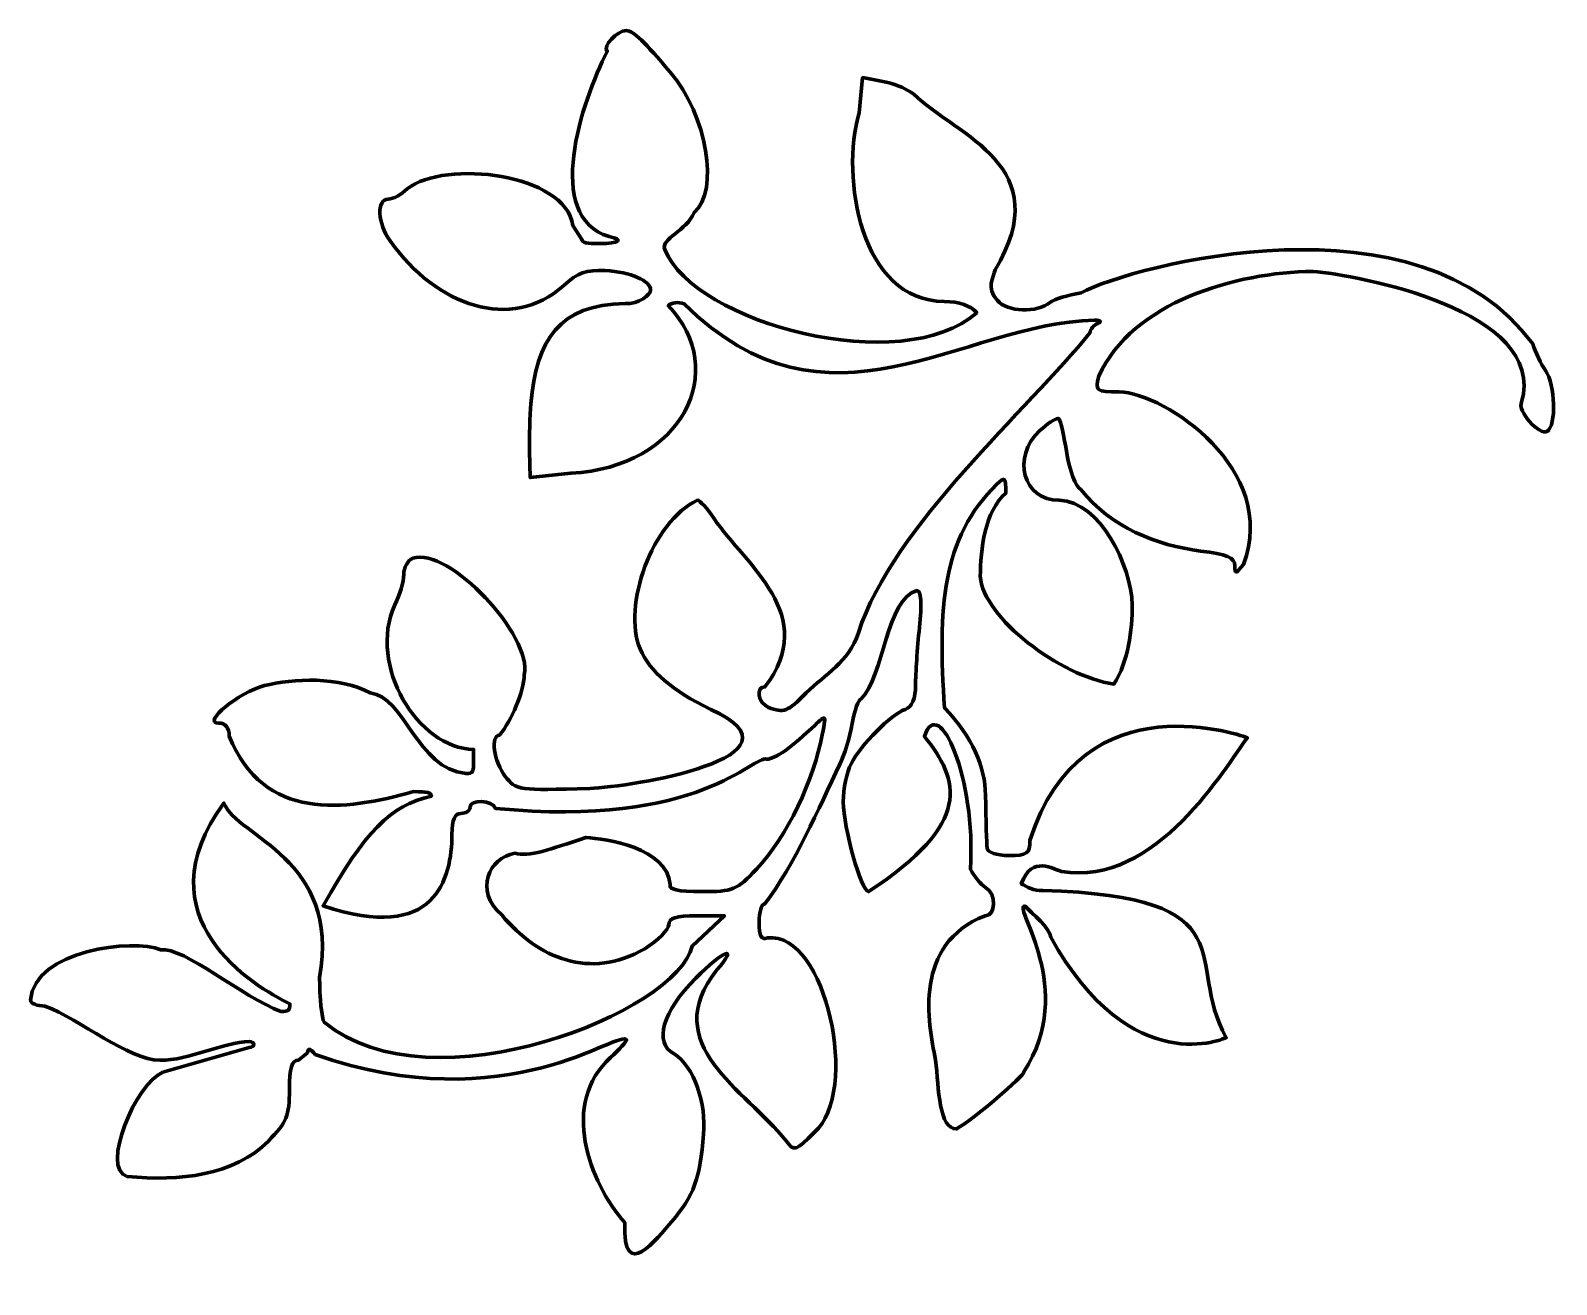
# Model space of a CAD drawing. Header units: centimetres. Extents: x -8.5 to 8.5, y -7.1 to 6.8.
import ezdxf

# ---------------------------------------------------------------- set-up
doc = ezdxf.new("R2010")
doc.units = ezdxf.units.CM
doc.header["$MEASUREMENT"] = 0
doc.layers.add('Layer 1', color=7, linetype='Continuous')

msp = doc.modelspace()

# ---------------------------------------------------------------- linework, layer by layer
at = {"layer": 'Layer 1', "color": 56, "lineweight": 70}
msp.add_open_spline([(-6.99748, -4.78349), (-7.29403, -4.89416), (-7.70243, -5.85745), (-7.39523, -5.94249), (-7.39523, -5.94249), (-6.81574, -5.99678), (-6.20467, -5.93459), (-5.82439, -5.54785), (-5.82439, -5.54785), (-5.6223, -5.33975), (-5.59109, -5.26388), (-5.59109, -4.9787), (-5.59109, -4.9787), (-5.59109, -4.73081), (-5.5664, -4.64962), (-5.49074, -4.64962), (-5.49074, -4.64962), (-5.49074, -4.64962), (-5.38819, -4.56575), (-5.38819, -4.56575), (-5.38819, -4.56575), (-5.38673, -4.50869), (-5.36011, -4.51484), (-5.3045, -4.58498), (-5.3045, -4.58498), (-3.15597, -5.33949), (-1.8963, -4.27753), (-1.84068, -4.42548), (-1.84068, -4.42548), (-1.84068, -4.44174), (-1.92029, -4.52887), (-2.01758, -4.61904), (-2.01758, -4.61904), (-2.58347, -5.12155), (-2.25567, -6.00861), (-1.86119, -6.45487), (-1.86119, -6.45487), (-1.88544, -7.14303), (-1.50095, -6.62844), (-1.33709, -6.44095), (-1.33709, -6.44095), (-1.09491, -6.16385), (-1.02074, -5.95881), (-0.98658, -5.47112), (-0.98658, -5.47112), (-0.94945, -5.13833), (-1.08851, -4.71672), (-1.31273, -4.57839), (-1.31273, -4.57839), (-1.54239, -4.45548), (-1.4427, -4.10698), (-1.07173, -3.73601), (-1.07173, -3.73601), (-0.76065, -3.42492), (-0.58679, -3.35747), (-0.83568, -3.64445), (-0.83568, -3.64445), (-1.49724, -4.47373), (-0.5211, -4.97469), (-0.06711, -5.54529), (-0.06711, -5.54529), (0.02386, -5.66542), (0.03766, -5.66133), (0.24896, -5.44988), (0.24896, -5.44988), (0.75784, -5.01351), (0.38561, -3.21591), (-0.27386, -3.28845), (-0.27386, -3.28845), (-0.34164, -3.31446), (-0.36744, -3.26699), (-0.36744, -3.11631), (-0.36744, -3.11631), (-0.36744, -3.00186), (-0.33783, -2.90828), (-0.30169, -2.90828), (-0.30169, -2.90828), (0.02687, -2.47664), (0.29767, -1.84594), (0.53024, -1.35666), (0.53024, -1.35666), (0.58152, -1.25838), (0.64439, -1.05506), (0.66978, -0.90471), (0.66978, -0.90471), (0.69518, -0.75436), (0.74008, -0.63131), (0.76958, -0.63131), (0.76958, -0.63131), (1.02291, -0.37521), (1.05027, 0.49077), (1.39074, 0.57421), (1.39074, 0.57421), (1.43559, 0.57421), (1.44479, 0.42911), (1.41693, 0.16254), (1.41693, 0.16254), (1.39327, -0.06387), (1.37389, -0.35116), (1.37389, -0.47583), (1.37389, -0.47583), (1.37389, -0.63021), (1.33651, -0.71654), (1.25669, -0.74667), (1.25669, -0.74667), (1.1003, -0.80571), (0.76321, -1.14514), (0.65622, -1.35135), (0.65622, -1.35135), (0.60891, -1.44254), (0.57015, -1.63307), (0.57015, -1.77474), (0.57015, -1.77474), (0.57015, -2.0645), (0.77014, -2.77442), (0.8518, -2.77442), (0.8518, -2.77442), (2.0158, -2.00693), (1.86502, -1.53527), (1.47237, -1.04785), (1.47237, -1.04785), (1.6306, -0.56233), (2.04844, -1.51561), (1.98406, -2.52317), (1.98406, -2.52317), (2.02757, -2.60605), (2.10394, -2.69808), (2.15382, -2.72754), (2.15382, -2.72754), (2.275, -2.79911), (2.27006, -3.04215), (2.14741, -3.04215), (2.14741, -3.04215), (1.34734, -3.3587), (1.50912, -4.22332), (1.59749, -4.64596), (1.59749, -4.64596), (1.63008, -4.96947), (1.63529, -5.41922), (1.82982, -5.41284), (1.82982, -5.41284), (2.0322, -5.29905), (2.57777, -4.82343), (2.57941, -4.77872), (2.57941, -4.77872), (3.17455, -3.85234), (2.45857, -2.95303), (2.58527, -2.93721), (2.58527, -2.93721), (2.58748, -2.93721), (2.58991, -2.93721), (2.59241, -2.93721), (2.59241, -2.93721), (2.66812, -3.01396), (2.87693, -3.18742), (2.87701, -3.28036), (2.87701, -3.28036), (3.77653, -4.89478), (4.82931, -4.39834), (4.82931, -4.39834), (4.82931, -4.39834), (4.3543, -3.54869), (5.1152, -2.83242), (2.78963, -2.76027), (2.78963, -2.76027), (2.69281, -2.7689), (2.61199, -2.72269), (2.55047, -2.68596), (2.55047, -2.68596), (2.66822, -2.36294), (2.91221, -2.52742), (2.99588, -2.5494), (2.99588, -2.5494), (4.05519, -2.73018), (4.82789, -1.37195), (5.06543, -1.06185), (5.06543, -1.06185), (5.06543, -1.06185), (3.22241, -0.37369), (2.64624, -2.20507), (2.64624, -2.20507), (2.64624, -2.35177), (2.61722, -2.37245), (2.41184, -2.37245), (2.41184, -2.37245), (2.27336, -2.37245), (2.17406, -2.33822), (2.1692, -2.28876), (2.1692, -2.28876), (2.16467, -2.24271), (2.15721, -1.97807), (2.15253, -1.70056), (2.15253, -1.70056), (2.14721, -1.38769), (2.01441, -1.06106), (1.69747, -0.73164), (1.69747, -0.73164), (1.61746, 0.37146), (1.66741, 1.16545), (2.27797, 1.75575), (2.27797, 1.75575), (2.36727, 1.84505), (2.37851, 1.83425), (2.37851, 1.65778), (2.37851, 1.65778), (2.14411, 1.46328), (2.09638, 1.02736), (2.0938, 0.73193), (2.0938, 0.73193), (2.12544, 0.27251), (2.98246, -0.37947), (3.58018, -0.4661), (3.58018, -0.4661), (3.74399, -0.21027), (3.78379, 0.13906), (3.78492, 0.41308), (3.78492, 0.41308), (3.76818, 0.86067), (3.43078, 1.56079), (2.97184, 1.57885), (2.97184, 1.57885), (2.56982, 1.57885), (2.43736, 2.0565), (2.75722, 2.35292), (2.75722, 2.35292), (2.84285, 2.43228), (2.92618, 2.4877), (2.95774, 2.48825), (2.95774, 2.48825), (2.96226, 2.48825), (2.96574, 2.48719), (2.96799, 2.48495), (2.96799, 2.48495), (2.98602, 2.46693), (3.02553, 2.29501), (3.05589, 2.10295), (3.05589, 2.10295), (3.08685, 1.90709), (3.15611, 1.72856), (3.21357, 1.69641), (3.21357, 1.69641), (3.54959, 1.27611), (4.05416, 1.07782), (4.54544, 1.01372), (4.54544, 1.01372), (4.83437, 0.97762), (4.9238, 0.93997), (4.92543, 0.85404), (4.92543, 0.85404), (4.92732, 0.75401), (4.93797, 0.75528), (5.02139, 0.86539), (5.02139, 0.86539), (5.42127, 1.91922), (4.15347, 2.76983), (3.63971, 2.78436), (3.63971, 2.78436), (3.38054, 2.78436), (3.37054, 2.79206), (3.41264, 2.95979), (3.41264, 2.95979), (3.78694, 3.78517), (4.93699, 4.11356), (5.794, 4.12373), (5.794, 4.12373), (6.27593, 4.08236), (8.40353, 3.69967), (8.11585, 2.6688), (8.11585, 2.6688), (8.05922, 2.57716), (8.31312, 2.29177), (8.40226, 2.34687), (8.40226, 2.34687), (8.50341, 2.40939), (8.48932, 2.86465), (8.38138, 3.02059), (8.38138, 3.02059), (8.33109, 3.09325), (8.26696, 3.22652), (8.23872, 3.31689), (8.23872, 3.31689), (6.98517, 5.03843), (3.79426, 4.1921), (3.21541, 3.88678), (3.21541, 3.88678), (3.06815, 3.86018), (2.91443, 3.81215), (2.8737, 3.78002), (2.8737, 3.78002), (2.72168, 3.66009), (2.39479, 3.67076), (2.28477, 3.79925), (2.28477, 3.79925), (2.15729, 3.94814), (2.23784, 4.05178), (2.25931, 4.13986), (2.25931, 4.13986), (2.9523, 5.30421), (1.85121, 5.61793), (1.35485, 6.09454), (1.35485, 6.09454), (1.17822, 6.22097), (0.99344, 6.24012), (0.78423, 6.27931), (0.78423, 6.27931), (0.78423, 6.27931), (0.74633, 5.88797), (0.74633, 5.88797), (0.74633, 5.88797), (0.53804, 5.16664), (0.75952, 3.79656), (1.69382, 3.78881), (1.69382, 3.78881), (1.85835, 3.78881), (1.98445, 3.74487), (2.05439, 3.66319), (2.05439, 3.66319), (1.2228, 2.93329), (-1.08085, 3.54361), (-1.41675, 4.36712), (-1.41675, 4.36712), (-1.4614, 4.48776), (-1.17013, 4.57584), (-1.08851, 4.77975), (-1.08851, 4.77975), (-0.80623, 5.01721), (-0.94388, 5.86127), (-1.35705, 6.34047), (-1.35705, 6.34047), (-1.63126, 6.66832), (-1.77221, 6.80268), (-1.84233, 6.80268), (-1.84233, 6.80268), (-1.94901, 6.80268), (-2.11136, 6.62671), (-2.05586, 6.57121), (-2.05586, 6.57121), (-2.34255, 6.01112), (-2.76828, 4.73022), (-2.03444, 4.51123), (-2.03444, 4.51123), (-1.86609, 4.47756), (-1.92407, 4.43267), (-2.13589, 4.43267), (-2.13589, 4.43267), (-2.2869, 4.43267), (-2.33678, 4.44444), (-2.33678, 4.4801), (-2.33678, 4.4801), (-2.33678, 4.4801), (-2.43713, 4.63356), (-2.43713, 4.63356), (-2.43713, 4.63356), (-2.51906, 5.21298), (-3.85778, 5.37182), (-4.28029, 5.04248), (-4.28029, 5.04248), (-4.34355, 4.97922), (-4.43826, 4.92748), (-4.49088, 4.92748), (-4.49088, 4.92748), (-4.62429, 4.92748), (-4.61164, 4.65294), (-4.46945, 4.46417), (-4.46945, 4.46417), (-3.96089, 3.73886), (-3.12138, 3.44233), (-2.5373, 3.96845), (-2.5373, 3.96845), (-2.38614, 4.10855), (-2.28593, 4.14459), (-2.0815, 4.13253), (-2.0815, 4.13253), (-1.7893, 4.11529), (-1.57296, 4.02214), (-1.57296, 3.91351), (-1.57296, 3.91351), (-1.57296, 3.87068), (-1.70249, 3.75137), (-1.85774, 3.76617), (-1.85774, 3.76617), (-2.59542, 3.75599), (-2.84261, 3.35861), (-2.90464, 2.65031), (-2.90464, 2.65031), (-2.91631, 2.52139), (-2.92284, 2.2843), (-2.9191, 2.12346), (-2.9191, 2.12346), (-2.9191, 2.12346), (-2.91233, 1.83101), (-2.91233, 1.83101), (-2.91233, 1.83101), (-2.91233, 1.83101), (-2.4602, 1.87862), (-2.4602, 1.87862), (-2.4602, 1.87862), (-1.22064, 1.9438), (-0.6852, 3.02318), (-1.37701, 3.74375), (-1.37701, 3.74375), (-1.34238, 3.77838), (-1.26345, 3.78727), (-1.20158, 3.76353), (-1.20158, 3.76353), (0.4085, 2.17438), (1.86428, 3.54242), (3.3663, 3.5826), (3.3663, 3.5826), (3.43631, 3.57944), (3.44982, 3.56377), (3.39981, 3.5436), (3.39981, 3.5436), (3.35377, 3.52502), (3.31612, 3.48068), (3.31612, 3.44508), (3.31612, 3.44508), (2.62574, 2.58617), (1.12542, 1.30277), (0.73771, 0.10542), (0.73771, 0.10542), (0.63073, -0.22544), (0.36917, -0.35553), (0.15812, -0.56427), (0.15812, -0.56427), (-0.05333, -0.77573), (-0.09076, -0.78999), (-0.26142, -0.72451), (-0.26142, -0.72451), (-0.37666, -0.68029), (-0.40867, -0.49725), (-0.30116, -0.49725), (-0.30116, -0.49725), (0.3069, 0.30295), (-0.50993, 0.84936), (-0.86977, 1.37796), (-0.86977, 1.37796), (-0.94344, 1.48825), (-1.02587, 1.57856), (-1.05308, 1.57866), (-1.05308, 1.57866), (-1.55712, 1.34404), (-1.89031, 0.40308), (-1.69018, -0.07551), (-1.69018, -0.07551), (-1.57594, -0.33093), (-1.34027, -0.5325), (-0.9031, -0.74923), (-0.9031, -0.74923), (0.26256, -1.2776), (-1.79475, -1.61191), (-2.25108, -1.6264), (-2.25108, -1.6264), (-3.04419, -1.64982), (-3.0716, -1.64598), (-3.1896, -1.49254), (-3.1896, -1.49254), (-3.31745, -1.32631), (-3.3575, -1.03308), (-3.25241, -1.03308), (-3.25241, -1.03308), (-3.12114, -0.87288), (-2.98068, -0.54996), (-2.97937, -0.36339), (-2.97937, -0.36339), (-2.87964, 0.06209), (-3.81983, 1.0703), (-4.21821, 0.93332), (-4.21821, 0.93332), (-4.27346, 0.91212), (-4.31888, 0.83023), (-4.31911, 0.75129), (-4.31911, 0.75129), (-4.31937, 0.67235), (-4.36462, 0.52131), (-4.41964, 0.4158), (-4.41964, 0.4158), (-4.72272, -0.25778), (-4.16366, -1.17919), (-3.54229, -1.19296), (-3.54229, -1.19296), (-3.54229, -1.19296), (-3.54229, -1.32682), (-3.54229, -1.32682), (-3.54229, -1.32682), (-3.54229, -1.44737), (-3.55062, -1.46087), (-3.62598, -1.46087), (-3.62598, -1.46087), (-4.16994, -1.40898), (-4.31261, -0.60163), (-4.69104, -0.56429), (-4.69104, -0.56429), (-5.02751, -0.37946), (-5.55529, -0.40189), (-5.86963, -0.48335), (-5.86963, -0.48335), (-6.15345, -0.55754), (-6.57065, -0.89923), (-6.37744, -0.89923), (-6.37744, -0.89923), (-6.30279, -0.89923), (-6.26097, -0.95106), (-6.26097, -1.04353), (-6.26097, -1.04353), (-5.87636, -1.9969), (-4.98103, -1.87978), (-4.21198, -1.66176), (-4.21198, -1.66176), (-4.05571, -1.66176), (-4.01108, -1.67287), (-4.01108, -1.71194), (-4.01108, -1.71194), (-4.47857, -1.82176), (-4.74507, -2.10403), (-5.2168, -2.93102), (-5.2168, -2.93102), (-3.96033, -3.35557), (-3.78721, -2.62775), (-3.78291, -2.13807), (-3.78291, -2.13807), (-3.78291, -1.97436), (-3.75272, -1.90367), (-3.68256, -1.90367), (-3.68256, -1.90367), (-3.62731, -1.90367), (-3.58203, -1.87366), (-3.58203, -1.83683), (-3.58203, -1.83683), (-3.58203, -1.74298), (-3.33097, -1.75272), (-3.29928, -1.84782), (-3.29928, -1.84782), (-1.01451, -2.07267), (-0.4263, -1.24686), (-0.28192, -1.30101), (-0.28192, -1.30101), (-0.19023, -1.30101), (-0.00095, -1.16704), (0.25958, -0.91791), (0.25958, -0.91791), (0.30866, -0.87098), (0.33822, -0.84371), (0.35279, -0.84283), (0.35279, -0.84283), (0.35279, -0.84283), (0.35279, -0.84283), (0.35279, -0.84283), (0.35279, -0.84283), (0.37408, -0.84153), (0.36348, -0.8966), (0.33521, -1.02925), (0.33521, -1.02925), (0.24505, -1.52005), (-0.0524, -2.16696), (-0.39656, -2.52319), (-0.39656, -2.52319), (-0.61173, -2.75625), (-0.65566, -2.77444), (-1.00581, -2.77444), (-1.00581, -2.77444), (-1.26987, -2.77444), (-1.3751, -2.75019), (-1.35631, -2.69387), (-1.35631, -2.69387), (-1.38992, -2.28353), (-2.06945, -2.18615), (-2.293, -2.1716), (-2.293, -2.1716), (-2.69724, -2.30598), (-2.92418, -2.39313), (-3.08501, -2.3463), (-3.08501, -2.3463), (-3.36821, -2.40021), (-3.54318, -2.75584), (-3.2295, -3.03394), (-3.2295, -3.03394), (-2.82099, -3.51665), (-2.25072, -3.76051), (-1.6385, -3.40971), (-1.6385, -3.40971), (-1.49189, -3.31716), (-1.37187, -3.19659), (-1.37187, -3.1418), (-1.37187, -3.1418), (-1.37187, -3.06798), (-1.29175, -3.04218), (-1.06202, -3.04218), (-1.06202, -3.04218), (-1.06202, -3.04218), (-0.75199, -3.04218), (-0.75199, -3.04218), (-0.75199, -3.04218), (-0.75199, -3.04218), (-1.1122, -3.37913), (-1.1122, -3.37913), (-1.1122, -3.37913), (-1.25559, -4.10193), (-4.00008, -5.21968), (-5.20377, -4.22663), (-5.20377, -4.22663), (-5.23152, -4.18299), (-5.25466, -3.95893), (-5.25523, -3.72871), (-5.25523, -3.72871), (-5.01925, -2.39649), (-6.17356, -2.17194), (-6.31977, -1.78911), (-6.31977, -1.78911), (-7.25922, -3.06404), (-5.98643, -3.82942), (-5.58485, -4.02244), (-5.58485, -4.02244), (-5.58485, -4.09313), (-5.60055, -4.10613), (-5.68538, -4.10613), (-5.68538, -4.10613), (-6.1096, -3.95007), (-6.7704, -3.38115), (-7.02239, -3.42209), (-7.02239, -3.42209), (-7.3249, -3.28834), (-8.42944, -3.42663), (-8.4709, -3.98069), (-8.4709, -3.98069), (-8.4709, -4.0171), (-8.39881, -4.0468), (-8.31067, -4.0468), (-8.31067, -4.0468), (-7.91502, -4.19677), (-7.38279, -4.64589), (-7.03099, -4.64965), (-7.03099, -4.64965), (-6.71156, -4.65342), (-6.32228, -4.44691), (-6.03698, -4.44107), (-6.03698, -4.44107), (-6.00936, -4.44107), (-5.98662, -4.45616), (-5.98662, -4.47458), (-5.98662, -4.47458), (-5.98662, -4.493), (-6.00936, -4.50809), (-6.03698, -4.50809), (-6.03698, -4.50809), (-6.03698, -4.50809), (-6.99748, -4.78349), (-6.99748, -4.78349)], degree=3, knots=[0, 0, 0, 0, 0.00613497, 0.00613497, 0.00613497, 0.00613497, 0.01226994, 0.01226994, 0.01226994, 0.01226994, 0.01840491, 0.01840491, 0.01840491, 0.01840491, 0.02453988, 0.02453988, 0.02453988, 0.02453988, 0.03067485, 0.03067485, 0.03067485, 0.03067485, 0.03680982, 0.03680982, 0.03680982, 0.03680982, 0.04294479, 0.04294479, 0.04294479, 0.04294479, 0.04907975, 0.04907975, 0.04907975, 0.04907975, 0.05521472, 0.05521472, 0.05521472, 0.05521472, 0.06134969, 0.06134969, 0.06134969, 0.06134969, 0.06748466, 0.06748466, 0.06748466, 0.06748466, 0.07361963, 0.07361963, 0.07361963, 0.07361963, 0.0797546, 0.0797546, 0.0797546, 0.0797546, 0.08588957, 0.08588957, 0.08588957, 0.08588957, 0.09202454, 0.09202454, 0.09202454, 0.09202454, 0.09815951, 0.09815951, 0.09815951, 0.09815951, 0.10429448, 0.10429448, 0.10429448, 0.10429448, 0.11042945, 0.11042945, 0.11042945, 0.11042945, 0.11656442, 0.11656442, 0.11656442, 0.11656442, 0.12269939, 0.12269939, 0.12269939, 0.12269939, 0.12883436, 0.12883436, 0.12883436, 0.12883436, 0.13496933, 0.13496933, 0.13496933, 0.13496933, 0.14110429, 0.14110429, 0.14110429, 0.14110429, 0.14723926, 0.14723926, 0.14723926, 0.14723926, 0.15337423, 0.15337423, 0.15337423, 0.15337423, 0.1595092, 0.1595092, 0.1595092, 0.1595092, 0.16564417, 0.16564417, 0.16564417, 0.16564417, 0.17177914, 0.17177914, 0.17177914, 0.17177914, 0.17791411, 0.17791411, 0.17791411, 0.17791411, 0.18404908, 0.18404908, 0.18404908, 0.18404908, 0.19018405, 0.19018405, 0.19018405, 0.19018405, 0.19631902, 0.19631902, 0.19631902, 0.19631902, 0.20245399, 0.20245399, 0.20245399, 0.20245399, 0.20858896, 0.20858896, 0.20858896, 0.20858896, 0.21472393, 0.21472393, 0.21472393, 0.21472393, 0.2208589, 0.2208589, 0.2208589, 0.2208589, 0.22699387, 0.22699387, 0.22699387, 0.22699387, 0.23312883, 0.23312883, 0.23312883, 0.23312883, 0.2392638, 0.2392638, 0.2392638, 0.2392638, 0.24539877, 0.24539877, 0.24539877, 0.24539877, 0.25153374, 0.25153374, 0.25153374, 0.25153374, 0.25766871, 0.25766871, 0.25766871, 0.25766871, 0.26380368, 0.26380368, 0.26380368, 0.26380368, 0.26993865, 0.26993865, 0.26993865, 0.26993865, 0.27607362, 0.27607362, 0.27607362, 0.27607362, 0.28220859, 0.28220859, 0.28220859, 0.28220859, 0.28834356, 0.28834356, 0.28834356, 0.28834356, 0.29447853, 0.29447853, 0.29447853, 0.29447853, 0.3006135, 0.3006135, 0.3006135, 0.3006135, 0.30674847, 0.30674847, 0.30674847, 0.30674847, 0.31288344, 0.31288344, 0.31288344, 0.31288344, 0.3190184, 0.3190184, 0.3190184, 0.3190184, 0.32515337, 0.32515337, 0.32515337, 0.32515337, 0.33128834, 0.33128834, 0.33128834, 0.33128834, 0.33742331, 0.33742331, 0.33742331, 0.33742331, 0.34355828, 0.34355828, 0.34355828, 0.34355828, 0.34969325, 0.34969325, 0.34969325, 0.34969325, 0.35582822, 0.35582822, 0.35582822, 0.35582822, 0.36196319, 0.36196319, 0.36196319, 0.36196319, 0.36809816, 0.36809816, 0.36809816, 0.36809816, 0.37423313, 0.37423313, 0.37423313, 0.37423313, 0.3803681, 0.3803681, 0.3803681, 0.3803681, 0.38650307, 0.38650307, 0.38650307, 0.38650307, 0.39263804, 0.39263804, 0.39263804, 0.39263804, 0.39877301, 0.39877301, 0.39877301, 0.39877301, 0.40490798, 0.40490798, 0.40490798, 0.40490798, 0.41104294, 0.41104294, 0.41104294, 0.41104294, 0.41717791, 0.41717791, 0.41717791, 0.41717791, 0.42331288, 0.42331288, 0.42331288, 0.42331288, 0.42944785, 0.42944785, 0.42944785, 0.42944785, 0.43558282, 0.43558282, 0.43558282, 0.43558282, 0.44171779, 0.44171779, 0.44171779, 0.44171779, 0.44785276, 0.44785276, 0.44785276, 0.44785276, 0.45398773, 0.45398773, 0.45398773, 0.45398773, 0.4601227, 0.4601227, 0.4601227, 0.4601227, 0.46625767, 0.46625767, 0.46625767, 0.46625767, 0.47239264, 0.47239264, 0.47239264, 0.47239264, 0.47852761, 0.47852761, 0.47852761, 0.47852761, 0.48466258, 0.48466258, 0.48466258, 0.48466258, 0.49079755, 0.49079755, 0.49079755, 0.49079755, 0.49693252, 0.49693252, 0.49693252, 0.49693252, 0.50306748, 0.50306748, 0.50306748, 0.50306748, 0.50920245, 0.50920245, 0.50920245, 0.50920245, 0.51533742, 0.51533742, 0.51533742, 0.51533742, 0.52147239, 0.52147239, 0.52147239, 0.52147239, 0.52760736, 0.52760736, 0.52760736, 0.52760736, 0.53374233, 0.53374233, 0.53374233, 0.53374233, 0.5398773, 0.5398773, 0.5398773, 0.5398773, 0.54601227, 0.54601227, 0.54601227, 0.54601227, 0.55214724, 0.55214724, 0.55214724, 0.55214724, 0.55828221, 0.55828221, 0.55828221, 0.55828221, 0.56441718, 0.56441718, 0.56441718, 0.56441718, 0.57055215, 0.57055215, 0.57055215, 0.57055215, 0.57668712, 0.57668712, 0.57668712, 0.57668712, 0.58282209, 0.58282209, 0.58282209, 0.58282209, 0.58895706, 0.58895706, 0.58895706, 0.58895706, 0.59509202, 0.59509202, 0.59509202, 0.59509202, 0.60122699, 0.60122699, 0.60122699, 0.60122699, 0.60736196, 0.60736196, 0.60736196, 0.60736196, 0.61349693, 0.61349693, 0.61349693, 0.61349693, 0.6196319, 0.6196319, 0.6196319, 0.6196319, 0.62576687, 0.62576687, 0.62576687, 0.62576687, 0.63190184, 0.63190184, 0.63190184, 0.63190184, 0.63803681, 0.63803681, 0.63803681, 0.63803681, 0.64417178, 0.64417178, 0.64417178, 0.64417178, 0.65030675, 0.65030675, 0.65030675, 0.65030675, 0.65644172, 0.65644172, 0.65644172, 0.65644172, 0.66257669, 0.66257669, 0.66257669, 0.66257669, 0.66871166, 0.66871166, 0.66871166, 0.66871166, 0.67484663, 0.67484663, 0.67484663, 0.67484663, 0.6809816, 0.6809816, 0.6809816, 0.6809816, 0.68711656, 0.68711656, 0.68711656, 0.68711656, 0.69325153, 0.69325153, 0.69325153, 0.69325153, 0.6993865, 0.6993865, 0.6993865, 0.6993865, 0.70552147, 0.70552147, 0.70552147, 0.70552147, 0.71165644, 0.71165644, 0.71165644, 0.71165644, 0.71779141, 0.71779141, 0.71779141, 0.71779141, 0.72392638, 0.72392638, 0.72392638, 0.72392638, 0.73006135, 0.73006135, 0.73006135, 0.73006135, 0.73619632, 0.73619632, 0.73619632, 0.73619632, 0.74233129, 0.74233129, 0.74233129, 0.74233129, 0.74846626, 0.74846626, 0.74846626, 0.74846626, 0.75460123, 0.75460123, 0.75460123, 0.75460123, 0.7607362, 0.7607362, 0.7607362, 0.7607362, 0.76687117, 0.76687117, 0.76687117, 0.76687117, 0.77300613, 0.77300613, 0.77300613, 0.77300613, 0.7791411, 0.7791411, 0.7791411, 0.7791411, 0.78527607, 0.78527607, 0.78527607, 0.78527607, 0.79141104, 0.79141104, 0.79141104, 0.79141104, 0.79754601, 0.79754601, 0.79754601, 0.79754601, 0.80368098, 0.80368098, 0.80368098, 0.80368098, 0.80981595, 0.80981595, 0.80981595, 0.80981595, 0.81595092, 0.81595092, 0.81595092, 0.81595092, 0.82208589, 0.82208589, 0.82208589, 0.82208589, 0.82822086, 0.82822086, 0.82822086, 0.82822086, 0.83435583, 0.83435583, 0.83435583, 0.83435583, 0.8404908, 0.8404908, 0.8404908, 0.8404908, 0.84662577, 0.84662577, 0.84662577, 0.84662577, 0.85276074, 0.85276074, 0.85276074, 0.85276074, 0.85889571, 0.85889571, 0.85889571, 0.85889571, 0.86503067, 0.86503067, 0.86503067, 0.86503067, 0.87116564, 0.87116564, 0.87116564, 0.87116564, 0.87730061, 0.87730061, 0.87730061, 0.87730061, 0.88343558, 0.88343558, 0.88343558, 0.88343558, 0.88957055, 0.88957055, 0.88957055, 0.88957055, 0.89570552, 0.89570552, 0.89570552, 0.89570552, 0.90184049, 0.90184049, 0.90184049, 0.90184049, 0.90797546, 0.90797546, 0.90797546, 0.90797546, 0.91411043, 0.91411043, 0.91411043, 0.91411043, 0.9202454, 0.9202454, 0.9202454, 0.9202454, 0.92638037, 0.92638037, 0.92638037, 0.92638037, 0.93251534, 0.93251534, 0.93251534, 0.93251534, 0.93865031, 0.93865031, 0.93865031, 0.93865031, 0.94478528, 0.94478528, 0.94478528, 0.94478528, 0.95092025, 0.95092025, 0.95092025, 0.95092025, 0.95705521, 0.95705521, 0.95705521, 0.95705521, 0.96319018, 0.96319018, 0.96319018, 0.96319018, 0.96932515, 0.96932515, 0.96932515, 0.96932515, 0.97546012, 0.97546012, 0.97546012, 0.97546012, 0.98159509, 0.98159509, 0.98159509, 0.98159509, 0.98773006, 0.98773006, 0.98773006, 0.98773006, 1, 1, 1, 1], dxfattribs=at)

doc.saveas('drawing.dxf')
